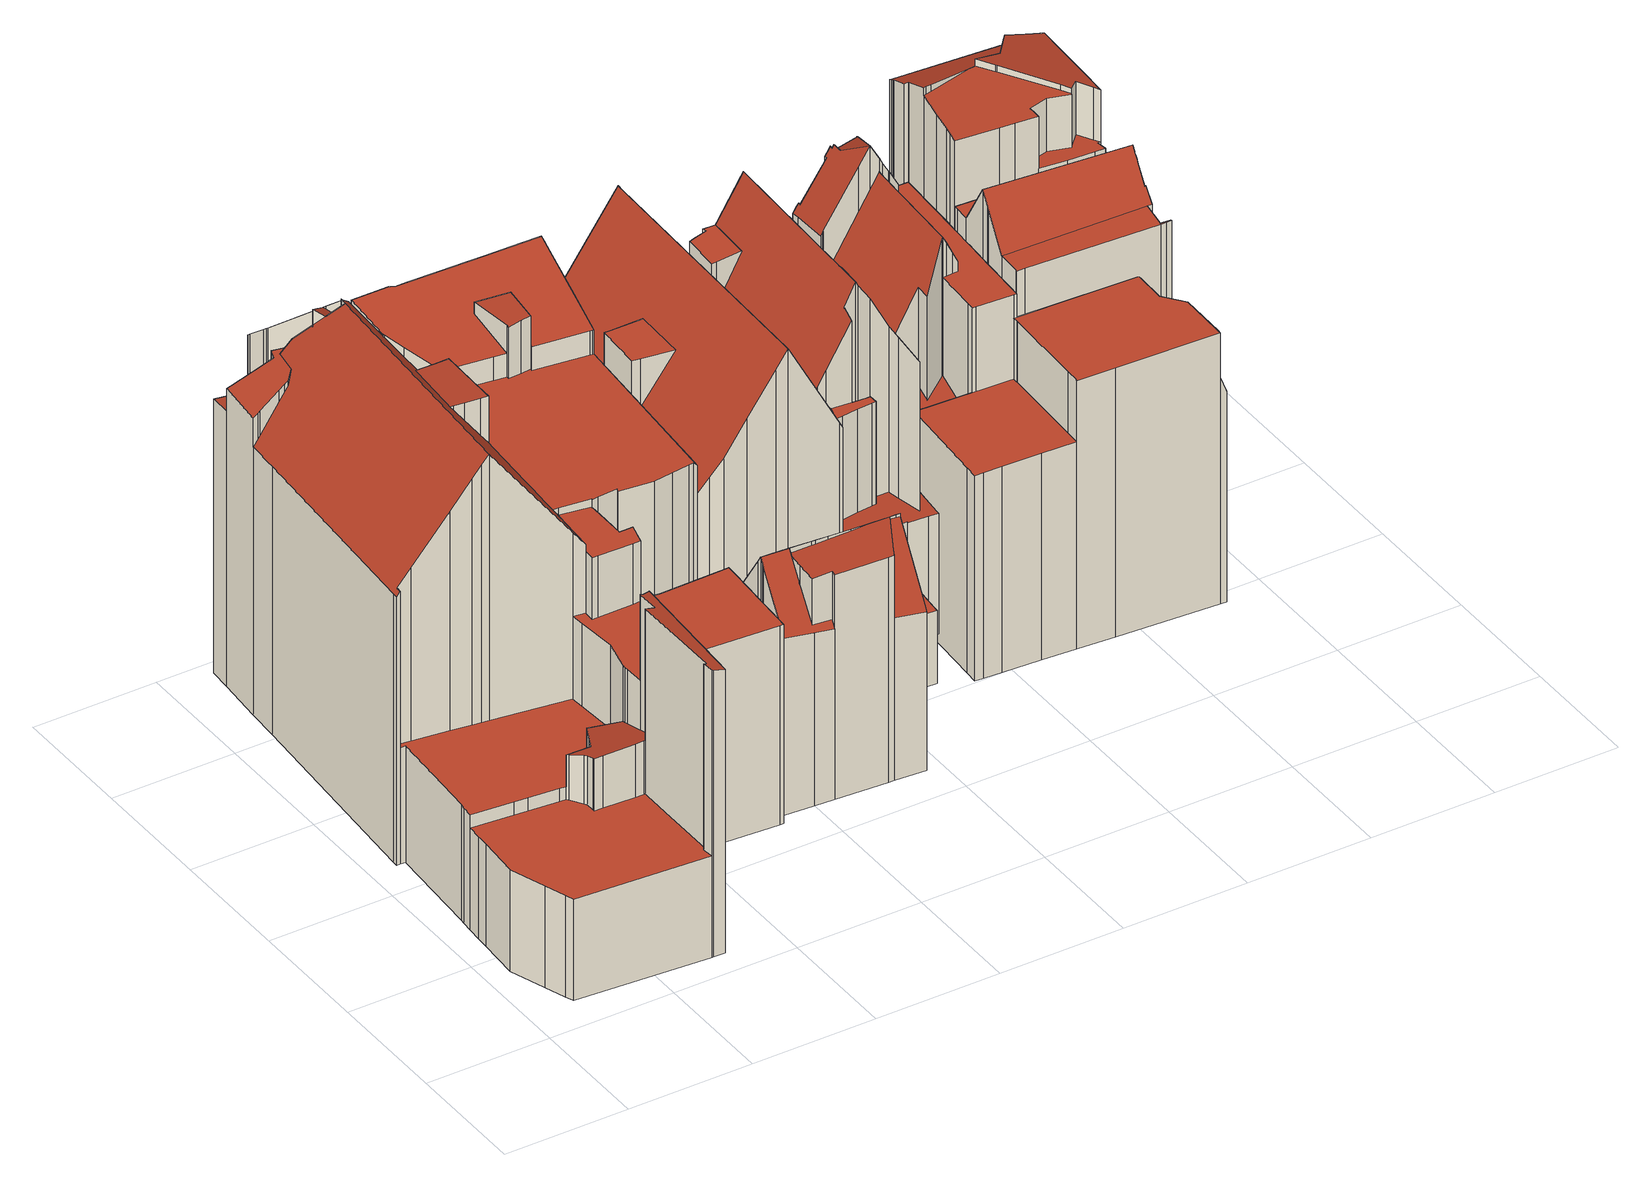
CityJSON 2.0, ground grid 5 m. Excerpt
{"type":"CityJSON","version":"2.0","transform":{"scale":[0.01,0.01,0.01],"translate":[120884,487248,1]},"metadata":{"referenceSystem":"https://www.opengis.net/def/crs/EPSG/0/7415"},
"CityObjects":{
"building1":{"type":"Building","attributes":{"dak_type":"slanted","data_area":221.48,"data_coverage":0.861,"geconstateerd":false,"gid":14483283,"h_dak_50p":12.62,"h_dak_70p":14.45,"h_dak_max":17.35,"h_dak_min":2.28,"h_maaiveld":1.39,"kas_warenhuis":false,"lod11_replace":false,"ondergronds_type":"above ground","oorspronkelijkbouwjaar":1905,"pw_actueel":"yes","pw_bron":"ahn3","reconstructie_methode":"tudelft3d-geoflow","reconstruction_skipped":false,"rmse_lod12":4.48,"rmse_lod13":2.33,"rmse_lod22":0.406,"rn":1,"status":"Pand in gebruik","t_run":554.26,"val3dity_codes_lod12":"[]","val3dity_codes_lod13":"[]","val3dity_codes_lod22":"[]"},"children":["building1-1"]},
"building1-1":{"type":"BuildingPart","parents":["building1"],"geometry":[{"type":"Solid","lod":"2.2","boundaries":[[[[0,1,2,3,4,5,6,7,8,9,10,11,12,13,14,15,16,17,18,19,20,21,22,23,24,25,26,27,28,29,30,31,32,33,34,35,36,37,38,39,40,41,42,43,44,45,46,47,48,49,50,51,52,53,54,55,56,57,58,59,60,61,62,63,64,65]],[[66,67,68,69]],[[70,71,9,8,72,73]],[[74,10,9,71]],[[75,5,4,76,77]],[[78,40,39,79]],[[77,76,67,66]],[[76,4,3,80]],[[81,82,83,84]],[[85,42,41,86]],[[87,32,31,88]],[[89,90,91,92]],[[93,94,90,89,95]],[[96,97,98,99,100]],[[101,47,46,102]],[[103,104,105,106]],[[80,3,2,107]],[[108,45,44,109]],[[110,111,112,113]],[[114,115,116,117]],[[118,119,120,121]],[[100,99,94,93]],[[122,43,42,85,123]],[[82,50,49,124]],[[125,65,64,126]],[[127,128,129]],[[88,31,30,130]],[[131,11,10,74]],[[132,133,134,135]],[[136,137,71,70]],[[106,105,138,139,140]],[[141,142,143,144]],[[145,146,147,148]],[[149,150,146,145]],[[151,24,23,152]],[[153,29,28,154]],[[155,36,35,156]],[[130,30,29,153]],[[157,158,98,97]],[[159,160,161,162]],[[162,161,97,96]],[[163,164,165,166]],[[166,165,167,168,169]],[[152,23,22,170]],[[170,22,21,171]],[[154,28,27,172]],[[173,174,175,176]],[[177,33,32,87]],[[178,34,33,177]],[[179,180,181,182]],[[183,25,24,151]],[[184,20,19,185,186]],[[187,188,189]],[[190,191,192,193]],[[193,192,194,195]],[[196,197,198,199]],[[200,12,11,131]],[[201,202,150,149]],[[203,204,205,206]],[[207,208,209,210]],[[211,212,213,204,203]],[[214,215,213,212]],[[216,63,62,217]],[[218,38,37,219]],[[79,39,38,218]],[[220,221,219,222]],[[222,219,37,36,155]],[[223,224,225,226]],[[227,48,47,101]],[[86,41,40,78]],[[185,19,18,228]],[[229,16,15,230]],[[231,232,233,234]],[[235,236,237,238]],[[238,237,232,231]],[[239,240,158,157]],[[241,26,25,183]],[[242,156,35,34,178]],[[243,244,221,220]],[[245,246,215,214]],[[109,44,43,122]],[[247,248,249]],[[250,251,252,253]],[[253,252,254,255]],[[256,257,251,250]],[[258,179,259]],[[260,261,262]],[[263,264,262]],[[199,198,265,261,260]],[[266,267,197,196]],[[228,18,17,268]],[[268,17,16,229]],[[72,8,7,269]],[[269,7,6,270]],[[270,6,5,75]],[[261,265,180,179,258]],[[271,272,128,127]],[[273,274,164,163]],[[102,46,45,108]],[[275,276,59,58,277]],[[278,279,276,275]],[[124,49,48,227]],[[280,281,282,283]],[[284,285,286]],[[255,254,287,288]],[[288,287,289,290]],[[234,233,291,292]],[[293,291,294]],[[84,83,224,223]],[[119,118,295]],[[292,291,293,240,239]],[[296,0,65,125]],[[297,298,138,105]],[[299,300,301,302]],[[303,304,285,284]],[[107,2,1,305]],[[217,62,61,306]],[[307,55,54,308]],[[309,310,311,312]],[[113,112,313,314]],[[314,313,315,316]],[[316,315,317,318]],[[319,320,202,201]],[[321,60,59,276]],[[322,323,324,325]],[[206,205,323,322]],[[135,134,272,271]],[[326,327,328,329]],[[318,317,244,243]],[[176,175,156,242]],[[330,331,133,132]],[[248,247,257,256]],[[182,181,332,333]],[[334,51,50,82,81]],[[335,52,51,334]],[[92,91,174,173]],[[95,89,160,159]],[[172,27,26,241]],[[312,311,336,337,338]],[[171,21,20,184]],[[339,340,236,235]],[[290,289,188,187]],[[73,72,331,330]],[[341,342,343,344]],[[333,332,342,341]],[[345,346,327,326]],[[230,15,14,347]],[[347,14,13,348]],[[349,200,346,345]],[[337,336,350,351]],[[351,350,352,353]],[[354,355,208,207]],[[210,209,356,357]],[[357,356,358,359]],[[359,358,212,211]],[[117,116,246,245]],[[360,296,142,141]],[[140,139,320,319]],[[344,343,137,136]],[[121,120,325,361]],[[361,325,324,111,110]],[[362,363,310,309]],[[364,365,363,362]],[[126,64,63,216]],[[305,1,0,296,360]],[[329,328,267,266]],[[348,13,12,200,349]],[[123,85,115,114]],[[366,367,368,369]],[[196,367,366]],[[195,194,264,263]],[[369,368,191,190]],[[370,371,300,299]],[[281,372,371,370]],[[353,352,372,281,280]],[[283,282,373,374]],[[226,225,375,376]],[[374,373,377,375]],[[376,375,377,274,273]],[[378,53,52,335]],[[338,337,355,354,379]],[[379,354,304,303]],[[277,58,57,380]],[[380,57,56,381]],[[302,301,104,103]],[[148,147,382,383]],[[144,143,298,297]],[[383,382,384,385]],[[385,384,167,165]],[[169,168,279,278]],[[308,54,53,378]],[[306,61,60,321]],[[381,56,55,307]],[[186,185,340,339]],[[69,68,365,364]],[[100,93,95,159,162,96]],[[86,78,79,218,219,221,244,317,315,313,112,111,324,323,205,204,213,215,246,116,115,85]],[[252,386,387,388,295,118,121,361,110,113,314,316,318,243,220,222,155,156,175,174,91,90,94,99,98,158,240,293,294,287,254]],[[290,187,189,249,248,256,250,253,255,288]],[[154,172,241,183,151,152,170,171,184,186,339,235,238,231,234,292,239,157,97,161,160,89,92,173,176,242,178,177,87,88,130,153]],[[333,341,344,136,70,73,330,132,135,271,127,129,259,179,182]],[[359,211,203,206,322,325,120,119,286,285,304,354,207,210,357]],[[283,374,375,225,224,83,82,124,227,101,102,108,109,122,123,114,117,245,214,212,358,356,209,208,355,337,351,353,280]],[[144,297,105,104,301,300,371,372,352,350,336,311,310,363,365,68,67,76,80,107,305,360,141]],[[267,328,327,346,200,131,74,71,137,343,342,332,181,180,265,198,197]],[[345,326,329,266,196,366,369,389,228,268,229,230,347,348,349]],[[368,367,196,199,260,262,264,194,192,191]],[[148,383,385,165,164,274,377,373,282,281,370,299,302,103,106,140,319,201,149,145]],[[279,168,167,384,382,147,146,150,202,320,139,138,298,143,142,296,125,126,216,217,306,321,276]],[[380,381,307,308,378,335,334,81,84,223,226,376,273,163,166,169,278,275,277]],[[294,291,233,232,237,236,340,185,228,389,369,190,193,312,338,379,303,284,286,119,295,388,387,386,252,251,257,247,249,189,188,289,287]],[[133,331,72,269,270,75,77,66,69,364,362,309,312,193,195,263,262,261,258,259,129,128,272,134]]]],"semantics":{"surfaces":[{"type":"GroundSurface"},{"type":"WallSurface","on_footprint_edge":false},{"type":"WallSurface","on_footprint_edge":true},{"type":"RoofSurface"}],"values":[[0,1,2,2,2,2,1,2,1,2,2,1,1,1,2,1,2,2,1,1,1,1,2,2,2,1,2,2,1,1,1,1,1,1,2,2,2,2,1,1,1,1,1,2,2,2,1,2,2,1,2,2,1,1,1,1,2,1,1,1,1,1,2,2,2,1,2,1,2,2,2,2,1,1,1,1,2,2,1,1,2,1,1,1,1,1,1,1,1,1,2,2,2,2,2,1,1,1,2,2,1,2,1,1,1,1,1,1,1,1,1,2,1,1,1,2,2,2,1,1,1,1,1,2,1,1,1,1,1,1,1,1,1,2,2,1,1,2,1,2,1,1,1,1,1,1,2,2,1,1,1,1,1,1,1,1,1,1,1,1,1,1,1,2,2,1,2,1,1,1,1,1,1,1,1,1,1,1,1,2,1,1,2,2,1,1,1,1,1,1,2,2,2,1,1,3,3,3,3,3,3,3,3,3,3,3,3,3,3,3,3,3]]}}]},
"building2":{"type":"Building","attributes":{"dak_type":"slanted","data_area":84.24,"data_coverage":0.879,"geconstateerd":false,"gid":17599268,"h_dak_50p":13.17,"h_dak_70p":14.21,"h_dak_max":16.38,"h_dak_min":4.44,"h_maaiveld":1.73,"kas_warenhuis":false,"lod11_replace":false,"ondergronds_type":"above ground","oorspronkelijkbouwjaar":1005,"pw_actueel":"yes","pw_bron":"ahn3","reconstructie_methode":"tudelft3d-geoflow","reconstruction_skipped":false,"rmse_lod12":3.52,"rmse_lod13":1.48,"rmse_lod22":0.164,"rn":1,"status":"Pand in gebruik","t_run":197.52,"val3dity_codes_lod12":"[]","val3dity_codes_lod13":"[]","val3dity_codes_lod22":"[]"},"children":["building2-1"]},
"building2-1":{"type":"BuildingPart","parents":["building2"],"geometry":[{"type":"Solid","lod":"2.2","boundaries":[[[[390,391,392,393,394,395,396,397,398,399,400,401,402,403,404,405,406,407,408,409,410,411,412,413,414,415,416,417,418,419,420,421,422,423,424,425,426]],[[427,428,429,430]],[[431,432,433,434]],[[435,436,437,438]],[[439,440,441,442]],[[443,444,445,446]],[[447,448,449,450]],[[451,414,413,452]],[[453,454,455,456,457]],[[458,405,404,459]],[[460,391,390,461]],[[462,463,464,465]],[[466,399,398,467]],[[468,400,399,466]],[[440,469,470,471]],[[450,449,469,440,439]],[[471,470,472,473]],[[473,472,455,454]],[[474,422,421,475]],[[476,477,411,410,478,479]],[[480,401,400,468]],[[481,402,401,480]],[[482,394,393,483]],[[483,393,392,484]],[[479,478,485,486]],[[487,488,477,476]],[[489,490,491,492]],[[493,494,495,496]],[[497,498,424,423,495]],[[496,495,423,422,474]],[[486,485,499]],[[500,420,419,501]],[[501,419,418,502]],[[446,445,407,406,503]],[[504,409,408,505]],[[506,507,508,509]],[[430,429,510,511]],[[507,506,512]],[[509,508,428,427]],[[511,510,513]],[[503,406,405,458]],[[514,515,484,516]],[[517,518,494,493]],[[519,520,463,462]],[[521,396,395,520,519]],[[467,398,397,522]],[[520,395,394,482]],[[505,408,407,445]],[[523,524,525]],[[490,489,525]],[[524,523,432,431]],[[475,421,420,500]],[[478,410,409,504,526]],[[526,504,448,447]],[[488,487,527]],[[442,441,518,517]],[[528,416,415,529]],[[529,415,414,451]],[[502,418,417,530]],[[530,417,416,528]],[[531,532,454,453]],[[434,433,532,531]],[[492,491,498,497]],[[533,425,424,498]],[[534,426,425,533]],[[516,484,392,391,460]],[[465,464,515,514]],[[461,390,426,534]],[[452,413,412,535]],[[535,412,411,477]],[[536,403,402,481]],[[459,404,403,536]],[[537,538,512]],[[438,437,522,539]],[[457,456,444,443]],[[538,537,436,435]],[[539,522,397,396,521]],[[487,476,479,486,499,527]],[[465,513,510,429,428,508,507,512,538,435,438,539,521,519,462]],[[520,482,483,484,515,464,463]],[[472,470,469,449,448,504,505,445,444,456,455]],[[474,475,500,501,502,530,528,529,540,541,517,493,496]],[[534,533,498,491,490,525,524,431,434,531,453,457,443,446,503,458,459,542,543,506,509,427,430,511,513,465,514,516,460,461]],[[536,481,480,468,466,467,522,437,436,537,512,506,543,542,459]],[[432,523,525,489,492,497,495,494,518,441,440,471,473,454,532,433]],[[452,535,477,488,527,499,485,478,526,447,450,439,442,517,541,540,529,451]]]],"semantics":{"surfaces":[{"type":"GroundSurface"},{"type":"WallSurface","on_footprint_edge":false},{"type":"WallSurface","on_footprint_edge":true},{"type":"RoofSurface"}],"values":[[0,1,1,1,1,1,1,2,1,2,2,1,2,2,1,1,1,1,2,2,2,2,2,2,1,1,1,1,2,2,1,2,2,2,2,1,1,1,1,1,2,1,1,1,2,2,2,2,1,1,1,2,2,1,1,1,2,2,2,2,1,1,1,2,2,2,1,2,2,2,2,2,1,1,1,1,2,3,3,3,3,3,3,3,3,3]]}}]},
"building3":{"type":"Building","attributes":{"dak_type":"slanted","data_area":41.74,"data_coverage":0.837,"geconstateerd":false,"gid":17599241,"h_dak_50p":13.23,"h_dak_70p":13.9,"h_dak_max":15.65,"h_dak_min":4.69,"h_maaiveld":1.74,"kas_warenhuis":false,"lod11_replace":false,"ondergronds_type":"above ground","oorspronkelijkbouwjaar":1005,"pw_actueel":"yes","pw_bron":"ahn3","reconstructie_methode":"tudelft3d-geoflow","reconstruction_skipped":false,"rmse_lod12":3.19,"rmse_lod13":4.04,"rmse_lod22":0.243,"rn":1,"status":"Pand in gebruik","t_run":139.88,"val3dity_codes_lod12":"[]","val3dity_codes_lod13":"[]","val3dity_codes_lod22":"[303]"},"children":["building3-1"]},
"building3-1":{"type":"BuildingPart","parents":["building3"],"geometry":[{"type":"Solid","lod":"2.2","boundaries":[[[[544,545,546,547,548,549,550,551,552,553,554,555,556,557,558,559,560,561,562,563,564,565,566,567,568,569,570,571,572,573,574,575,576,577,578,579,580,581,582,583,584,585,586,587,588,589,590]],[[591,576,575,592]],[[593,569,568,594]],[[595,571,570,596]],[[597,598,599,600]],[[601,587,586,602]],[[603,590,589,604]],[[605,606,548,547,607]],[[608,578,577,609]],[[600,599,610,611]],[[612,561,560,613]],[[594,568,567,614]],[[615,616,617,618]],[[619,620,621,622]],[[623,544,590,603]],[[592,575,574,624]],[[625,563,562,626]],[[614,567,566,627]],[[596,570,569,593]],[[609,577,576,591]],[[628,580,579,629]],[[630,581,580,628]],[[631,632,551,550,633,634]],[[635,636,637]],[[606,605,637]],[[638,549,548,606]],[[639,640,641,642]],[[611,610,643,644]],[[645,646,647,641]],[[648,649,646,645]],[[650,651,652,649,648]],[[653,648,649,652,620,619]],[[654,655,656,657]],[[658,659,654]],[[657,656,649,648,653]],[[618,617,629,660]],[[607,547,546,661,662]],[[662,661,663,664,665]],[[666,555,554,667]],[[667,554,553,668]],[[669,670,632,631]],[[668,553,552,671]],[[672,673,670,669]],[[671,552,551,632]],[[674,675,676,677]],[[613,560,559,678]],[[626,562,561,612]],[[679,564,563,625]],[[680,565,564,679]],[[681,573,572,682]],[[624,574,573,681]],[[682,572,571,595]],[[683,684,685,640,639]],[[642,641,647,686,687]],[[687,686,655,654]],[[659,658,688]],[[634,633,675,674]],[[644,643,651,650]],[[660,629,579,578,608]],[[636,635,684,683]],[[665,664,598,597,689]],[[690,691,692,693]],[[693,692,694,695]],[[695,694,696,697]],[[661,546,545,698]],[[698,545,544,623]],[[664,663,691,690]],[[622,621,699,700]],[[700,699,616,615]],[[701,702,685,684]],[[689,597,702,701]],[[703,704,705,706]],[[707,558,557,704,703]],[[678,559,558,707]],[[627,566,565,680]],[[704,557,556,708]],[[708,556,555,666]],[[706,705,673,672]],[[677,676,709]],[[697,696,710,711]],[[712,584,583,710]],[[711,710,583,582,713]],[[713,582,581,630]],[[714,585,584,712]],[[604,589,588,715]],[[715,588,587,601]],[[602,586,585,714]],[[633,550,549,638]],[[676,675,633,638,606,637,636,683,639,642,687,654,659,688,716,717,718,719,612,613,678,707,709]],[[647,646,649,656,655,686]],[[665,689,701,684,635,637,605,607,662]],[[685,702,597,600,611,644,650,648,645,641,640]],[[709,707,703,706,672,669,631,634,674,677]],[[608,609,591,592,624,681,682,595,596,593,594,614,627,680,679,625,626,612,719,718,717,716,688,658,654,657,653,619,622,700,615,618,660]],[[666,667,668,671,632,670,673,705,704,708]],[[601,602,714,712,710,696,694,692,691,663,661,698,623,603,604,715]],[[616,699,621,620,652,651,643,610,599,598,664,690,693,695,697,711,713,630,628,629,617]]]],"semantics":{"surfaces":[{"type":"GroundSurface"},{"type":"WallSurface","on_footprint_edge":true},{"type":"WallSurface","on_footprint_edge":false},{"type":"RoofSurface"}],"values":[[0,1,1,1,2,1,1,1,1,2,1,1,2,2,1,1,1,1,1,1,1,1,1,2,2,1,2,2,2,2,2,2,2,2,2,2,1,2,1,1,2,1,2,1,2,1,1,1,1,1,1,1,2,2,2,2,2,2,1,2,2,2,2,2,1,1,2,2,2,2,2,2,1,1,1,1,1,2,2,2,1,1,1,1,1,1,1,1,3,3,3,3,3,3,3,3,3]]}}]},
"building4":{"type":"Building","attributes":{"dak_type":"slanted","data_area":22.89,"data_coverage":0.689,"geconstateerd":false,"gid":17599250,"h_dak_50p":13.53,"h_dak_70p":14.29,"h_dak_max":15.92,"h_dak_min":8.68,"h_maaiveld":1.74,"kas_warenhuis":false,"lod11_replace":false,"ondergronds_type":"above ground","oorspronkelijkbouwjaar":1005,"pw_actueel":"yes","pw_bron":"ahn3","reconstructie_methode":"tudelft3d-geoflow","reconstruction_skipped":false,"rmse_lod12":1.44,"rmse_lod13":0.993,"rmse_lod22":0.0734,"rn":1,"status":"Pand in gebruik","t_run":120.52,"val3dity_codes_lod12":"[]","val3dity_codes_lod13":"[]","val3dity_codes_lod22":"[]"},"children":["building4-1"]},
"building4-1":{"type":"BuildingPart","parents":["building4"],"geometry":[{"type":"Solid","lod":"2.2","boundaries":[[[[720,721,722,723,724,725,726,727,728,729,730,731,732,733,734,735,736,737,738,739,740,741,742,743,744,745,576,746,747,748,749,750,751,752,753]],[[754,755,756,757]],[[758,752,751,759]],[[760,750,749,761]],[[762,748,747,763]],[[764,746,576,765]],[[766,742,741,767]],[[768,743,742,766,769]],[[770,744,743,768]],[[767,741,740,771]],[[772,773,774,775]],[[775,774,776,777]],[[778,779,780,781]],[[777,776,782,783,784]],[[784,783,779,778]],[[785,786,787,788]],[[789,790,791]],[[792,745,744,770,793]],[[794,795,796,797]],[[798,723,722,799]],[[800,801,802,803]],[[781,780,786,785]],[[804,805,790,789]],[[806,807,808,809]],[[809,808,729,728,810]],[[810,728,727,811]],[[812,813,805,804]],[[803,802,814,815]],[[816,730,729,808]],[[815,814,807,806]],[[817,731,730,816]],[[818,819,801,800]],[[820,821,819,818]],[[822,823,773,772]],[[769,766,823,822]],[[824,825,795,794,826]],[[799,722,721,827]],[[763,747,746,764]],[[759,751,750,760]],[[826,794,799]],[[793,770,755,754]],[[765,576,745,792]],[[761,749,748,762]],[[828,829,830]],[[831,724,723,798]],[[832,726,725,833]],[[833,725,724,831]],[[811,727,726,832]],[[788,787,813,812]],[[834,733,732,835]],[[836,734,733,834]],[[835,732,731,817]],[[757,756,825,824]],[[783,782,837,838]],[[839,753,752,758]],[[840,841,720,753,839]],[[829,828,841,840]],[[827,721,720,841]],[[838,837,771,842]],[[842,771,740,739,843]],[[843,739,738,844]],[[844,738,737,845]],[[845,737,736,846]],[[846,736,735,847]],[[847,735,734,836]],[[797,796,821,820]],[[848,849,850,784,778,781,785,788,812,804,789,791,802,801,819,821,796]],[[825,756,755,770,768,769,822,772,775,777,784,850,849,848,796,795]],[[829,840,839,758,759,760,761,762,763,764,765,792,793,754,757,824,826,830]],[[827,841,828,830,826,799]],[[771,837,782,776,774,773,823,766,767]],[[845,846,847,836,834,835,817,816,808,807,814,802,791,790,805,813,787,786,780,779,783,838,842,843,844]],[[797,820,818,800,803,815,806,809,810,811,832,833,831,798,799,794]]]],"semantics":{"surfaces":[{"type":"GroundSurface"},{"type":"WallSurface","on_footprint_edge":false},{"type":"WallSurface","on_footprint_edge":true},{"type":"RoofSurface"}],"values":[[0,1,2,2,2,2,2,2,2,2,1,1,1,1,1,1,1,2,1,2,1,1,1,1,2,2,1,1,2,1,2,1,1,1,1,1,2,2,2,1,1,2,2,1,2,2,2,2,1,2,2,2,1,1,2,2,1,2,1,2,2,2,2,2,2,1,3,3,3,3,3,3,3]]}}]},
"building5":{"type":"Building","attributes":{"dak_type":"slanted","data_area":36.66,"data_coverage":0.864,"geconstateerd":false,"gid":17599248,"h_dak_50p":12.53,"h_dak_70p":12.56,"h_dak_max":14.35,"h_dak_min":9.69,"h_maaiveld":1.35,"kas_warenhuis":false,"lod11_replace":false,"ondergronds_type":"above ground","oorspronkelijkbouwjaar":1900,"pw_actueel":"yes","pw_bron":"ahn3","reconstructie_methode":"tudelft3d-geoflow","reconstruction_skipped":false,"rmse_lod12":1.51,"rmse_lod13":2.2,"rmse_lod22":0.548,"rn":1,"status":"Pand in gebruik","t_run":88,"val3dity_codes_lod12":"[]","val3dity_codes_lod13":"[]","val3dity_codes_lod22":"[]"},"children":["building5-1"]},
"building5-1":{"type":"BuildingPart","parents":["building5"],"geometry":[{"type":"Solid","lod":"2.2","boundaries":[[[[851,852,853,854,855,856,857,858,859,860,861,862,863,864,865,866,867,868,869,870,871,872]],[[873,854,853,874]],[[874,853,852,875]],[[876,857,856,877]],[[877,856,855,878]],[[879,865,864,880]],[[880,864,863,881]],[[882,883,884,885]],[[886,859,858,883,882]],[[887,870,869,888]],[[889,868,867,890]],[[891,892,860,859,886]],[[893,894,895,896]],[[897,898,899]],[[900,872,871,901]],[[902,866,865,879]],[[888,869,868,889]],[[901,871,870,887]],[[903,862,861,904]],[[881,863,862,903]],[[896,895,905,906]],[[894,851,872,900]],[[904,861,860,892]],[[883,858,857,876]],[[885,884,898,897]],[[907,908,909,910]],[[878,855,854,873]],[[910,909,892,891]],[[875,852,851,894,893]],[[890,867,866,902]],[[906,905,908,907]],[[883,876,877,878,873,874,911,899,898,884]],[[882,885,897,899,911,874,875,893,896,906,907,910,891,886]],[[887,888,889,890,902,879,880,881,903,904,892,909,908,905,895,894,900,901]]]],"semantics":{"surfaces":[{"type":"GroundSurface"},{"type":"WallSurface","on_footprint_edge":true},{"type":"WallSurface","on_footprint_edge":false},{"type":"RoofSurface"}],"values":[[0,1,1,1,1,1,1,2,1,1,1,1,2,2,1,1,1,1,1,1,2,1,1,1,2,2,1,2,1,1,2,3,3,3]]}}]},
"building6":{"type":"Building","attributes":{"dak_type":"slanted","data_area":21.6,"data_coverage":0.778,"geconstateerd":false,"gid":17599775,"h_dak_50p":14.48,"h_dak_70p":15.23,"h_dak_max":16.23,"h_dak_min":2.72,"h_maaiveld":1.46,"kas_warenhuis":false,"lod11_replace":false,"ondergronds_type":"above ground","oorspronkelijkbouwjaar":1770,"pw_actueel":"yes","pw_bron":"ahn3","reconstructie_methode":"tudelft3d-geoflow","reconstruction_skipped":false,"rmse_lod12":3.27,"rmse_lod13":0.773,"rmse_lod22":0.201,"rn":1,"status":"Pand in gebruik","t_run":91.5,"val3dity_codes_lod12":"[]","val3dity_codes_lod13":"[]","val3dity_codes_lod22":"[]"},"children":["building6-1"]},
"building6-1":{"type":"BuildingPart","parents":["building6"],"geometry":[{"type":"Solid","lod":"2.2","boundaries":[[[[912,913,914,915,916,917,918,919,920,921,922,923,924,925,926,927,928,929,930,931,932,933,934,935,936,937,938,939,940,941,942]],[[943,921,920,944]],[[944,920,919,945]],[[946,947,948,949]],[[950,929,928,951]],[[952,930,929,950]],[[953,954,947,946]],[[955,915,914,956,957]],[[956,914,913,958]],[[959,942,941,948]],[[960,918,917,961]],[[962,963,964,965]],[[945,919,918,960]],[[966,916,915,955]],[[961,917,916,966]],[[967,940,939,968]],[[968,939,938,969]],[[963,934,933,970]],[[971,924,923,972]],[[972,923,922,973]],[[974,927,926,975]],[[975,926,925,976]],[[970,933,932,977]],[[978,977,932,931,979]],[[979,931,930,952]],[[949,948,941,940,967]],[[980,981,954,953]],[[982,983,981,980]],[[984,912,942,959]],[[958,913,912,984]],[[973,922,921,943]],[[965,964,985,986]],[[951,928,927,974]],[[987,937,936,988]],[[969,938,937,987]],[[989,935,934,963,962]],[[988,936,935,989]],[[986,985,977,978]],[[976,925,924,971]],[[957,956,983,982]],[[951,974,975,976,971,990,991,965,986,978,979,952,950]],[[944,992,993,953,946,949,967,968,969,987,988,989,962,994,995,972,973,943]],[[982,980,953,993,992,944,945,960,961,966,955,957]],[[965,991,990,971,972,995,994,962]],[[977,985,964,963,970]],[[983,956,958,984,959,948,947,954,981]]]],"semantics":{"surfaces":[{"type":"GroundSurface"},{"type":"WallSurface","on_footprint_edge":true},{"type":"WallSurface","on_footprint_edge":false},{"type":"RoofSurface"}],"values":[[0,1,1,2,1,1,2,1,1,1,1,2,1,1,1,1,1,1,1,1,1,1,1,1,1,1,2,2,1,1,1,2,1,1,1,1,1,2,1,2,3,3,3,3,3,3]]}}]},
"building7":{"type":"Building","attributes":{"dak_type":"slanted","data_area":16.11,"data_coverage":0.637,"geconstateerd":false,"gid":17599252,"h_dak_50p":17.27,"h_dak_70p":17.45,"h_dak_max":18.17,"h_dak_min":14.77,"h_maaiveld":1.71,"kas_warenhuis":false,"lod11_replace":false,"ondergronds_type":"above ground","oorspronkelijkbouwjaar":1890,"pw_actueel":"yes","pw_bron":"ahn3","reconstructie_methode":"tudelft3d-geoflow","reconstruction_skipped":false,"rmse_lod12":0.756,"rmse_lod13":0.788,"rmse_lod22":0.0809,"rn":1,"status":"Pand in gebruik","t_run":95.81,"val3dity_codes_lod12":"[]","val3dity_codes_lod13":"[]","val3dity_codes_lod22":"[]"},"children":["building7-1"]},
"building7-1":{"type":"BuildingPart","parents":["building7"],"geometry":[{"type":"Solid","lod":"2.2","boundaries":[[[[996,997,998,999,1000,1001,1002,1003,1004,1005,1006,1007,1008,1009,1010,1011,1012,1013,1014,1015,1016,1017,1018,1019,1020,1021,1022,1023]],[[1024,1010,1009,1025]],[[1026,1005,1004,1027]],[[1028,1015,1014,1029]],[[1027,1004,1003,1030,1031]],[[1032,1033,1034,1035]],[[1036,1023,1022,1037]],[[1038,1011,1010,1024]],[[1039,1013,1012,1040,1041]],[[1029,1014,1013,1039]],[[1042,1017,1016,1043]],[[1043,1016,1015,1028]],[[1044,1045,1046,1047]],[[1047,1046,1018,1017,1042]],[[1048,1049,1050,1051]],[[1040,1012,1011,1038]],[[1030,1003,1002,1052]],[[1053,1054,1055,1056]],[[1041,1040,1057,1058]],[[1025,1009,1008,1059]],[[1059,1008,1007,1060]],[[1060,1007,1006,1061]],[[1061,1006,1005,1026]],[[1058,1057,1062,1063]],[[1052,1002,1001,1064]],[[1065,998,997,1066]],[[1067,996,1023,1036]],[[1068,1000,999,1069]],[[1069,999,998,1065]],[[1064,1001,1000,1068]],[[1031,1030,1054,1053]],[[1049,1070,1071]],[[1056,1055,1071]],[[1063,1062,1070,1049,1048]],[[1072,1073,1074,1075]],[[1076,1077,1078,1079]],[[1079,1078,1033,1032]],[[1080,1081,1082,1083,1084]],[[1051,1050,1073,1072]],[[1035,1034,1082,1081]],[[1085,1019,1018,1046]],[[1086,1020,1019,1085]],[[1075,1074,1081,1080]],[[1084,1083,1045,1044]],[[1087,1021,1020,1086]],[[1037,1022,1021,1087]],[[1066,997,996,1067,1088]],[[1088,1067,1077,1076]],[[1082,1034,1033,1078,1077,1067,1036,1037,1087,1086,1085,1046,1045,1083]],[[1062,1057,1040,1038,1024,1025,1059,1060,1061,1026,1027,1031,1053,1056,1071,1070]],[[1075,1080,1084,1044,1047,1042,1043,1028,1029,1039,1041,1058,1063,1048,1051,1072]],[[1088,1076,1079,1032,1035,1081,1074,1073,1050,1049,1071,1055,1054,1030,1052,1064,1068,1069,1065,1066]]]],"semantics":{"surfaces":[{"type":"GroundSurface"},{"type":"WallSurface","on_footprint_edge":true},{"type":"WallSurface","on_footprint_edge":false},{"type":"RoofSurface"}],"values":[[0,1,1,1,1,2,1,1,1,1,1,1,2,1,2,1,1,2,2,1,1,1,1,2,1,1,1,1,1,1,2,2,2,2,2,2,2,2,2,2,1,1,2,2,1,1,1,2,3,3,3,3]]}}]}
},
"vertices":[
[113,681,39],[116,728,39],[118,748,39],[143,1138,39],[121,1139,39],[106,1140,39],[108,1164,39],[165,2023,39],[173,2155,39],[186,2346,39],[192,2438,39],[198,2437,39],[325,2431,39],[376,2429,39],[379,2428,39],[382,2428,39],[597,2418,39],[713,2412,39],[721,2412,39],[731,2411,39],[758,2410,39],[877,2404,39],[899,2396,39],[945,2393,39],[1071,2385,39],[1179,2378,39],[1243,2374,39],[1393,2365,39],[1461,2361,39],[1467,2360,39],[1466,2342,39],[1463,2301,39],[1459,2237,39],[1455,2178,39],[1452,2129,39],[1443,1989,39],[1395,1274,39],[1394,1255,39],[1393,1252,39],[1394,1247,39],[1393,1235,39],[1385,1122,39],[1379,1031,39],[1377,990,39],[1355,662,39],[1353,641,39],[1338,642,39],[882,672,39],[826,676,39],[811,677,39],[809,640,39],[808,620,39],[807,612,39],[802,531,39],[776,149,39],[776,146,39],[774,111,39],[773,100,39],[726,103,39],[722,103,39],[185,139,39],[173,174,39],[144,257,39],[95,400,39],[106,573,39],[109,621,39],[123,1162,1175],[123,1162,524],[173,1155,524],[173,1155,1242],[186,2346,1281],[186,2346,1184],[173,2155,1156],[173,2155,1274],[192,2438,1180],[106,1140,1155],[121,1139,524],[121,1139,1175],[1393,1235,466],[1394,1247,470],[143,1138,524],[809,640,1214],[809,640,868],[805,638,868],[805,638,1215],[1379,1031,394],[1385,1122,426],[1459,2237,1371],[1463,2301,1398],[1212,2027,1266],[1212,2027,1164],[1211,2018,1164],[1211,2018,1262],[1172,2023,1383],[1172,2023,1164],[1212,2027,1386],[1118,2030,1379],[1118,2030,1262],[1118,2030,1164],[1119,2019,1164],[1119,2019,1378],[882,672,868],[1338,642,868],[573,641,654],[573,641,517],[479,649,517],[479,649,649],[118,748,520],[1353,641,868],[1355,662,868],[1008,1276,1153],[1008,1276,460],[1089,1283,466],[1089,1283,1153],[1369,1031,865],[1369,1031,393],[1365,1031,393],[1365,1031,865],[857,1292,1154],[857,1292,1125],[982,1278,1121],[982,1278,1153],[1377,990,865],[1379,1031,865],[811,677,867],[109,621,464],[106,573,464],[320,2166,1368],[320,2166,1349],[350,2194,1388],[1466,2342,1416],[198,2437,1180],[202,2157,1292],[202,2157,1194],[281,2163,1298],[281,2163,1343],[199,2341,1290],[199,2341,1183],[479,649,464],[485,641,464],[485,641,652],[282,667,518],[282,667,464],[332,662,464],[332,662,518],[525,541,679],[525,541,463],[557,540,463],[557,540,680],[525,549,677],[525,549,463],[1071,2385,1413],[945,2393,1410],[1467,2360,1424],[1461,2361,1424],[1395,1274,1152],[1443,1989,1163],[1069,2037,1262],[1069,2037,1165],[1225,2175,1392],[1225,2175,1331],[1095,2202,1335],[1095,2202,1383],[764,533,1225],[764,533,687],[726,534,686],[726,534,1234],[726,534,463],[726,148,461],[726,148,1234],[899,2396,1408],[877,2404,1410],[1393,2365,1422],[1429,1990,1262],[1429,1990,1163],[1436,1990,1163],[1436,1990,1262],[1455,2178,1345],[1452,2129,1324],[403,2271,1421],[403,2271,1168],[365,2312,1169],[365,2312,1396],[1179,2378,1416],[758,2410,1406],[731,2411,1387],[731,2411,1406],[770,2019,1340],[770,2019,1303],[742,2020,1340],[532,2163,1631],[532,2163,1527],[530,2134,1527],[530,2134,1631],[519,2146,1536],[519,2146,1615],[530,2275,1531],[530,2275,1156],[486,2242,1161],[486,2242,1563],[325,2431,1168],[524,585,667],[524,585,463],[1041,1108,1116],[1041,1108,403],[985,1106,399],[985,1106,1118],[821,1021,1120],[821,1021,864],[843,1022,864],[843,1022,1120],[1022,1037,1116],[1022,1037,864],[1022,1037,377],[1099,1026,865],[1099,1026,377],[95,400,463],[144,257,462],[1393,1252,472],[1394,1255,473],[1391,1274,1152],[1391,1274,479],[1394,1255,1152],[801,636,1216],[801,636,868],[772,624,868],[772,624,1223],[826,676,867],[721,2412,1401],[597,2418,1401],[382,2428,1401],[765,2254,1339],[765,2254,1330],[802,2188,1275],[802,2188,1313],[762,2258,1341],[762,2258,1333],[762,2255,1332],[762,2255,1340],[895,2059,1262],[895,2059,1166],[1243,2374,1418],[1443,1989,1262],[1372,1272,1152],[1372,1272,478],[1326,1030,865],[1326,1030,391],[728,1759,1336],[728,1759,1351],[717,1760,1351],[830,1744,1354],[830,1744,1199],[859,1739,1161],[859,1739,1355],[865,1852,1162],[865,1852,1350],[770,1752,1352],[770,1752,1280],[403,2271,1451],[361,2285,1394],[453,2217,1586],[453,2217,1521],[483,2185,1564],[486,2181,1569],[486,2181,1561],[453,2217,1165],[394,2410,1417],[394,2410,1163],[713,2412,1401],[165,2023,1156],[108,1164,1155],[306,2165,1359],[306,2165,1331],[762,619,1226],[762,619,664],[722,103,1234],[722,103,460],[726,103,1233],[718,149,1235],[718,149,461],[763,732,867],[763,732,634],[760,719,637],[760,719,867],[833,1260,1153],[833,1260,1125],[855,1262,1124],[873,2014,1165],[873,2014,1343],[816,2016,1241],[816,2016,1342],[875,2061,1167],[875,2061,1262],[875,2061,1166],[875,2059,1166],[835,1294,1154],[113,681,464],[455,651,517],[455,651,464],[648,783,618],[648,783,518],[611,713,518],[611,713,636],[831,1207,1152],[831,1207,1124],[116,728,519],[173,174,462],[776,146,1221],[776,149,1221],[437,1118,1596],[437,1118,523],[464,1115,522],[464,1115,1632],[1084,1268,461],[1084,1268,1153],[1220,1253,463],[1220,1253,1152],[1299,1263,471],[1299,1263,1152],[518,594,665],[518,594,463],[185,139,461],[983,1225,1120],[983,1225,441],[982,1273,458],[982,1273,1121],[377,2409,1418],[377,2409,1165],[387,2410,1164],[387,2410,1417],[193,2157,1286],[193,2157,1181],[353,2325,1170],[353,2325,1388],[808,620,1214],[807,612,1214],[775,1071,521],[775,1071,864],[775,1071,1215],[762,2263,1343],[762,2263,1334],[343,2292,1382],[343,2292,1172],[304,2305,1175],[304,2305,1357],[322,2411,1419],[322,2411,1170],[379,2428,1401],[376,2429,1401],[325,2431,1401],[778,1020,520],[778,1020,864],[790,858,519],[790,858,866],[823,1065,1121],[823,1065,864],[986,1024,864],[986,1024,1116],[1019,1025,864],[1019,1025,1115],[113,681,519],[982,1273,1153],[401,1123,1547],[401,1123,523],[319,1135,1437],[319,1135,523],[539,2267,1539],[539,2267,1525],[580,2226,1494],[580,2226,1573],[759,734,634],[759,734,517],[763,732,517],[760,703,642],[760,703,867],[762,624,868],[762,624,1226],[762,624,662],[802,531,1215],[823,1065,1150],[773,100,1221],[774,111,1221],[685,535,463],[685,535,684],[720,534,463],[720,534,685],[853,1639,1159],[846,1498,1157],[843,1438,1156],[716,2405,1408],
[1921,804,73],[1921,799,73],[1921,794,73],[1911,638,73],[1909,605,73],[1781,613,73],[1760,614,73],[1551,628,73],[1472,633,73],[1353,641,73],[1354,652,73],[1356,678,73],[1363,782,73],[1363,790,73],[1364,804,73],[1366,823,73],[1375,964,73],[1376,985,73],[1393,1233,73],[1394,1259,73],[1425,1720,73],[1438,1914,73],[1467,2355,73],[1467,2360,73],[1480,2360,73],[1768,2347,73],[1823,2344,73],[2018,2336,73],[2018,2332,73],[2017,2314,73],[1992,1912,73],[1977,1688,73],[1970,1570,73],[1947,1201,73],[1940,1090,73],[1931,960,73],[1926,881,73],[1585,802,1038],[1585,802,1022],[1632,801,1023],[1632,801,1035],[1709,1009,726],[1709,1009,601],[1646,987,600],[1646,987,762],[1473,649,1009],[1473,649,816],[1552,647,810],[1552,647,1010],[1576,1223,1298],[1576,1223,593],[1686,1216,597],[1686,1216,1460],[1383,986,781],[1383,986,358],[1376,985,358],[1376,985,783],[1438,1244,1091],[1438,1244,352],[1484,1228,352],[1484,1228,1160],[1480,2360,1102],[1467,2360,1082],[1599,1029,703],[1599,1029,597],[1599,1029,356],[1428,995,358],[1428,995,764],[1366,823,1021],[1364,804,1050],[1921,799,1020],[1921,804,1012],[1796,641,1013],[1796,641,792],[1880,796,1018],[1880,796,1027],[1353,641,810],[1472,633,793],[1354,652,825],[1576,1223,352],[1585,1193,352],[1585,1193,594],[1632,1036,356],[1632,1036,598],[1970,1570,1109],[1977,1688,1101],[1438,1914,1299],[1438,1914,1060],[1425,1720,1050],[1425,1720,1300],[1356,678,864],[1363,782,1017],[1909,605,733],[1911,638,783],[1921,794,1013],[1456,1716,1096],[1456,1716,1299],[1463,1914,1298],[1463,1914,1097],[1927,1086,607],[1927,1086,599],[1937,1089,593],[1937,1089,607],[1935,1202,1156],[1935,1202,605],[1947,1201,606],[1947,1201,1134],[1940,1090,607],[1940,1090,591],[1590,1700,1295],[1992,1912,1085],[2017,2314,1058],[2018,2332,1056],[1375,964,814],[1394,1259,352],[1393,1233,352],[1478,803,1044],[1478,803,1021],[1566,802,1022],[1566,802,1039],[1725,800,1024],[1725,800,1030],[1477,786,1020],[1812,800,1026],[1906,795,1027],[1906,795,1015],[1921,794,1027],[1735,1213,1533],[1735,1213,599],[1781,613,1011],[1781,613,751],[1760,614,1011],[1551,628,783],[1721,1013,602],[1721,1013,719],[1913,1081,607],[1394,1259,1026],[1596,1918,1294],[1823,2344,1424],[1768,2347,1529],[2018,2336,1056],[1595,969,792],[1595,969,598],[1931,960,783],[1926,881,900],[1467,2355,1082],[1363,790,1030],[1475,730,937],[1475,730,1015],[1551,628,1009],[1767,2318,1529],[1755,1917,1531],[1372,804,1049],[1402,803,1048],
[1939,1080,74],[1943,1148,74],[1951,1274,74],[1959,1389,74],[1963,1464,74],[1965,1499,74],[2005,2123,74],[2015,2281,74],[2016,2292,74],[2018,2332,74],[2037,2331,74],[2042,2330,74],[2042,2321,74],[2091,2318,74],[2141,2315,74],[2146,2315,74],[2240,2309,74],[2250,2309,74],[2285,2307,74],[2310,2305,74],[2310,2293,74],[2308,2273,74],[2328,2214,74],[2337,2185,74],[2338,2183,74],[2342,2182,74],[2418,2178,74],[2424,2276,74],[2418,2277,74],[2419,2294,74],[2420,2309,74],[2444,2307,74],[2443,2299,74],[2424,2005,74],[2394,1549,74],[2387,1448,74],[2376,1280,74],[2375,1264,74],[2335,1266,74],[2256,1272,74],[2230,1273,74],[2224,1179,74],[2215,1041,74],[2214,1019,74],[2171,1022,74],[2003,1033,74],[1936,1037,74],[2443,2299,1053],[2444,2307,1052],[2342,2182,1240],[2338,2183,1248],[2424,2276,1089],[2418,2178,1092],[2026,1397,1014],[2026,1397,579],[2073,1403,580],[2073,1403,1013],[2214,1019,378],[2215,1041,378],[1936,1037,381],[2003,1033,380],[1963,1464,1069],[1963,1464,1040],[1959,1389,1070],[2394,1549,1088],[2424,2005,1066],[2140,1411,581],[2140,1411,1011],[2250,2309,1428],[2240,2309,1412],[2337,2185,1250],[2335,1450,1195],[2335,1450,585],[2372,1448,586],[2372,1448,1122],[2293,1451,1276],[2293,1451,585],[2303,1409,583],[2303,1409,1254],[1939,1080,383],[2420,2309,1099],[2310,2305,1312],[2285,2307,1361],[2328,2214,1270],[2376,1280,578],[2387,1448,586],[2375,1264,577],[2015,2281,1243],[2015,2281,1036],[2005,2123,1037],[2005,2123,1246],[1985,1463,1067],[1985,1463,1077],[1979,1463,1067],[1965,1499,1040],[2046,1461,1179],[2046,1461,1014],[2147,1457,1011],[2147,1457,1350],[2203,1418,582],[2203,1418,1009],[2205,1455,1009],[2205,1455,829],[2147,1457,830],[2220,1454,1009],[2220,1454,828],[2221,1420,1009],[2221,1420,582],[2220,1454,584],[2220,1454,1417],[2209,1529,1446],[2209,1529,853],[2218,1530,854],[2218,1530,1427],[2215,1630,1442],[2215,1630,1444],[2387,1448,1093],[1951,1274,390],[1951,1274,1073],[1985,1275,390],[1985,1275,573],[1985,1275,1070],[2042,2330,1076],[2037,2331,1068],[2018,2332,1036],[2035,2286,1244],[2035,2286,1068],[2016,2292,1036],[2059,2293,1244],[2059,2293,1109],[2025,2124,1246],[2025,2124,1070],[2130,2131,1247],[2130,2131,1248],[2146,2315,1252],[2310,2293,1312],[2308,2273,1312],[2419,2294,1100],[2418,2277,1100],[2012,1462,1122],[2012,1462,1064],[2012,1462,1015],[2159,1524,852],[2159,1524,1362],[2215,1648,1443],[2026,1397,1064],[2049,1276,574],[2049,1276,389],[2054,1276,389],[2054,1276,574],[2117,1277,388],[2117,1277,575],[2258,1279,387],[2258,1279,576],[1943,1148,385],[2326,1307,579],[2326,1307,1201],[2026,1400,1064],[2026,1400,1014],[2091,2318,1244],[2091,2318,1160],[2095,2302,1168],[2095,2302,1244],[2141,2315,1244],[2042,2321,1076],[2140,2293,1245],[2256,1272,387],[2256,1272,576],[2230,1273,387],[2335,1266,577],[2224,1179,384],[2171,1022,378],[2226,1851,1438],[2241,2138,1432],[2241,2144,1432],[2249,2293,1428],
[2597,2279,74],[2625,2277,74],[2689,2274,74],[2693,2274,74],[2694,2283,74],[2694,2286,74],[2717,2285,74],[2716,2268,74],[2736,2189,74],[2748,2189,74],[2792,2186,74],[2837,2184,74],[2825,1997,74],[2821,1935,74],[2810,1765,74],[2801,1644,74],[2789,1460,74],[2786,1414,74],[2774,1415,74],[2627,1425,74],[2613,1426,74],[2387,1441,74],[2399,1627,74],[2425,2017,74],[2431,2103,74],[2441,2261,74],[2456,2299,74],[2466,2298,74],[2465,2286,74],[2568,2280,74],[2568,2293,74],[2576,2292,74],[2590,2292,74],[2590,2279,74],[2440,2103,1226],[2440,2103,1023],[2442,2103,1028],[2442,2103,1230],[2590,2292,1416],[2576,2292,1393],[2568,2293,1382],[2568,2280,1383],[2465,2286,1225],[2466,2298,1223],[2456,2299,1208],[2443,2299,1188],[2399,1627,834],[2387,1441,776],[2425,2017,1012],[2399,1627,1030],[2431,2103,1008],[2613,1426,768],[2527,1632,1242],[2527,1632,833],[2522,1567,813],[2522,1567,1243],[2623,1636,833],[2623,1636,1400],[2644,1637,1380],[2644,1637,1243],[2667,1638,1244],[2667,1638,1333],[2629,1637,833],[2629,1637,1243],[2629,1637,1410],[2691,1639,1284],[2691,1639,1244],[2689,1682,1243],[2689,1682,1293],[2706,1785,1271],[2706,1785,1242],[2727,1883,1241],[2441,2261,1193],[2431,2103,1212],[2629,2100,1516],[2629,2100,1338],[2664,2098,1397],[2664,2098,1454],[2693,2274,1421],[2689,2274,1429],[2701,2089,1386],[2701,2089,1320],[2742,2099,1238],[2742,2099,1314],[2706,1759,1267],[2706,1759,1242],[2744,2124,1314],[2744,2124,1237],[2748,2189,1236],[2748,2189,1314],[2736,2189,1335],[2716,2268,1380],[2688,1703,1298],[2688,1703,1243],[2742,2105,1238],[2742,2105,1314],[2792,2186,1237],[2837,2184,1238],[2701,2098,1387],[2701,2098,1321],[2680,2098,1424],[2680,2098,1363],[2409,1627,1046],[2409,1627,834],[2583,2100,1446],[2583,2100,1262],[2629,2100,1517],[2625,2277,1413],[2597,2275,1408],[2597,2275,1429],[2593,2230,1433],[2694,2283,1422],[2717,2285,1380],[2694,2286,1422],[2821,1935,1241],[2825,1997,1240],[2810,1765,1243],[2615,1457,778],[2615,1457,1246],[2590,2279,1417],[2597,2279,1428],[2597,2279,1406],[2613,1426,1246],[2627,1425,1246],[2774,1415,1248],[2786,1414,1248],[2789,1460,1248],[2801,1644,1245],[2662,2079,1398],[2660,2056,1398],[2629,1641,1410],
[2773,1415,35],[3149,1390,35],[3259,1383,35],[3367,1376,35],[3348,1117,35],[3337,956,35],[3336,945,35],[3311,946,35],[2906,973,35],[2755,983,35],[2617,992,35],[2466,1002,35],[2391,1007,35],[2359,1009,35],[2362,1063,35],[2385,1413,35],[2387,1441,35],[2397,1440,35],[2404,1440,35],[2452,1436,35],[2765,1416,35],[2768,1415,35],[3367,1376,864],[3259,1383,1161],[3149,1390,1159],[3336,945,911],[3337,956,910],[3348,1117,892],[2362,1063,891],[2359,1009,891],[2391,1007,892],[3311,946,1165],[3311,946,980],[3311,958,980],[3311,958,1165],[2906,973,1156],[2452,1436,893],[2404,1440,892],[2397,1440,892],[2387,1441,892],[2755,983,1153],[2755,983,898],[2773,1415,1151],[2773,1415,898],[2772,1394,898],[2772,1394,1151],[3316,1162,1164],[3316,1162,986],[3254,1246,1162],[2768,1415,898],[2765,1416,898],[2385,1413,892],[2466,1002,893],[2617,992,896],[2773,1392,898],[2773,1392,1151],[2758,1044,1153],[2758,1044,898],[2756,990,898],[2756,990,1153],[3258,1364,1161],
[3503,1494,46],[3496,1369,46],[3388,1375,46],[3367,1376,46],[3346,1377,46],[2816,1412,46],[2786,1414,46],[2787,1421,46],[2793,1521,46],[2799,1613,46],[2800,1624,46],[2802,1655,46],[2810,1772,46],[2814,1837,46],[2815,1854,46],[2820,1854,46],[3380,1817,46],[3386,1816,46],[3396,1816,46],[3395,1797,46],[3391,1727,46],[3386,1633,46],[3385,1620,46],[3384,1607,46],[3384,1604,46],[3384,1597,46],[3384,1591,46],[3383,1585,46],[3380,1537,46],[3385,1537,46],[3505,1530,46],[2799,1613,1472],[2793,1521,1340],[2787,1421,1342],[3386,1498,1345],[3386,1498,195],[3385,1537,196],[3385,1537,1400],[3386,1816,1342],[3380,1817,1342],[3396,1816,1343],[3367,1499,1345],[3367,1499,216],[3367,1376,1348],[3388,1375,190],[3388,1375,1349],[3496,1369,66],[3505,1530,59],[2786,1414,1342],[2816,1412,1343],[3385,1620,1520],[3385,1620,198],[3382,1727,203],[3382,1727,1346],[3346,1377,1348],[3380,1537,1401],[3383,1585,1469],[3384,1591,1478],[3386,1633,197],[2810,1772,1343],[2802,1655,1533],[2800,1624,1488],[2820,1854,1340],[2815,1854,1340],[2814,1837,1340],[3391,1727,193],[3391,1727,1346],[3395,1797,1343],[3347,1385,1348],[3347,1385,237],[3388,1382,1348],[3388,1382,190],[3503,1494,60],[3385,1727,199],[3385,1727,1346],[3384,1597,1486],[3384,1604,1496],[3384,1607,1501],[2815,1772,1343],[2822,1771,1343],[2808,1520,1340],[2810,1520,1340],[2816,1655,1533],[2808,1655,1533],
[3141,1833,70],[3047,1839,70],[2989,1843,70],[2815,1854,70],[2818,1888,70],[2820,1916,70],[2824,1985,70],[2830,2075,70],[2837,2180,70],[2837,2184,70],[2822,2185,70],[2826,2259,70],[2821,2259,70],[2822,2270,70],[2822,2280,70],[2832,2279,70],[3272,2257,70],[3354,2252,70],[3411,2249,70],[3428,2249,70],[3411,1991,70],[3411,1985,70],[3402,1850,70],[3391,1852,70],[3400,1821,70],[3400,1816,70],[3358,1818,70],[3252,1825,70],[2822,2280,1613],[2822,2270,1617],[2837,2184,1652],[2837,2180,1654],[3428,2249,1598],[3411,2249,1603],[2830,2075,1666],[2830,2075,1698],[3211,1892,1618],[3211,1892,1398],[3298,1872,1394],[3298,1872,1613],[3252,1825,1385],[3358,1818,1383],[2832,2279,1613],[3354,2252,1619],[3272,2257,1605],[3272,2257,1643],[3411,1985,1604],[3411,1991,1604],[3386,1869,1611],[3386,1869,1393],[3402,1850,1389],[3402,1850,1606],[3066,2120,1703],[3066,2120,1674],[3115,2069,1662],[3115,2069,1689],[2824,1985,1644],[2842,2078,1696],[2842,2078,1666],[2863,2081,1667],[2863,2081,1694],[3248,2227,1618],[3248,2227,1650],[2821,2259,1622],[2826,2259,1622],[2822,2185,1652],[3181,2142,1656],[3181,2142,1670],[2820,1916,1628],[2989,1843,1609],[3047,1839,1607],[3141,1833,1387],[2818,1888,1621],[2815,1854,1613],[3066,2120,1670],[3038,2115,1673],[3120,2065,1688],[3120,2065,1660],[3274,1906,1621],[3274,1906,1644],[3138,1855,1610],[3138,1855,1391],[3134,1875,1395],[3134,1875,1615],[3302,1876,1635],[3302,1876,1614],[3302,1876,1395],[3344,1918,1402],[3344,1918,1623],[3391,1852,1389],[3400,1821,1384],[3400,1816,1383],[3141,1833,1605]
]}
